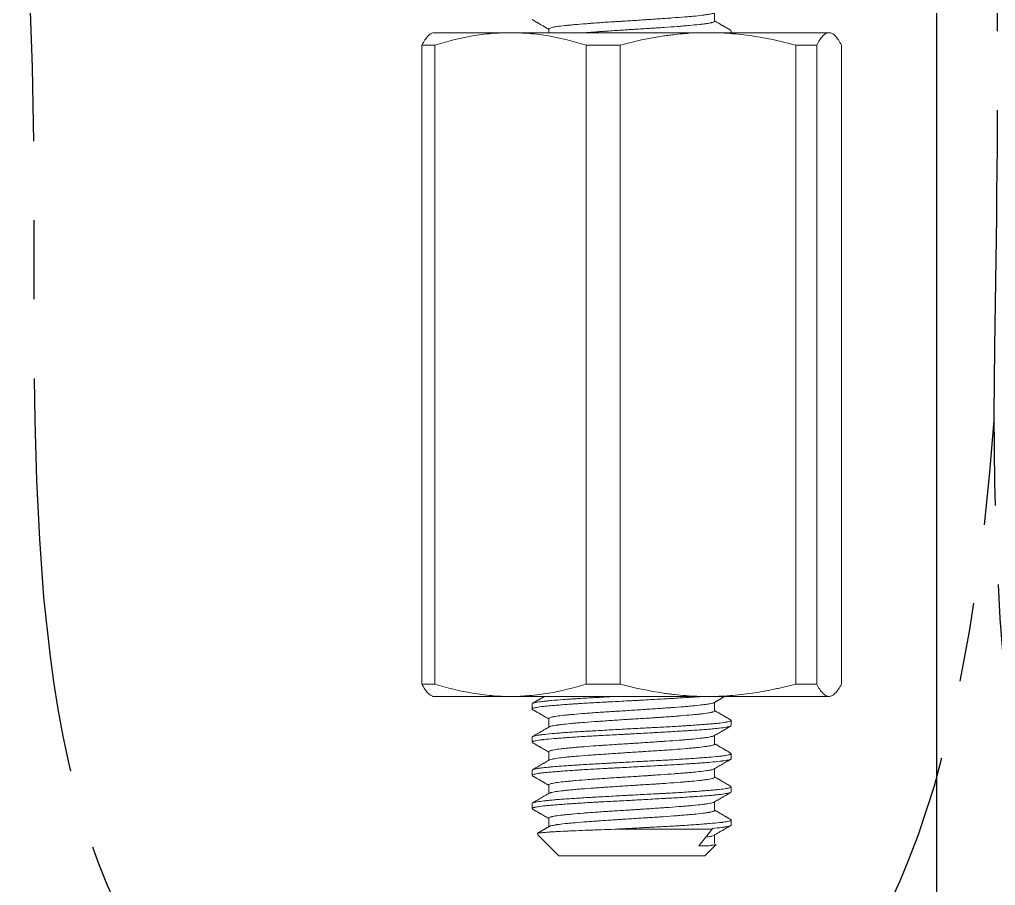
# Model space of a CAD drawing. Header units: millimetres. Extents: x 296 to 1136, y 93 to 687.
# Drawn here: x 402.29 to 431.7, y 269.94 to 296.03 of the extents above; entities that cross this region are included whole.
import ezdxf

# ---------------------------------------------------------------- set-up
doc = ezdxf.new("R2010")
doc.units = ezdxf.units.MM
doc.header["$LTSCALE"] = 0.75
doc.linetypes.add('CENTERX2', pattern=[101.6, 63.5, -12.7, 12.7, -12.7])
doc.layers.add('CENTER', color=1, linetype='CENTERX2')

msp = doc.modelspace()

# ---------------------------------------------------------------- linework, layer by layer
for p, q in [((429.935, 257.657), (429.935, 322.631)), ((429.935, 233.631), (429.935, 273.207))]:
    msp.add_line(p, q)
at = {"color": 7, "linetype": 'Continuous', "lineweight": 18}
for p, q in [((423.235, 295.977), (423.235, 296.235)), ((414.786, 295.631), (426.684, 295.631)), ((418.235, 295.743), (418.235, 295.631)), ((423.735, 295.631), (423.735, 295.687)), ((414.412, 276.006), (414.412, 295.256)), ((414.808, 295.256), (414.412, 295.256)), ((414.808, 276.006), (414.808, 295.256)), ((420.384, 295.256), (419.359, 295.256)), ((419.359, 276.006), (419.359, 295.256)), ((420.384, 276.006), (420.384, 295.256)), ((426.31, 295.256), (425.682, 295.256)), ((425.682, 276.006), (425.682, 295.256)), ((426.31, 276.006), (426.31, 295.256)), ((427.057, 276.006), (427.057, 295.256)), ((414.808, 276.006), (414.412, 276.006)), ((420.384, 276.006), (419.359, 276.006)), ((426.31, 276.006), (425.682, 276.006)), ((414.735, 275.631), (417.084, 275.631)), ((417.084, 275.631), (423.033, 275.631)), ((423.033, 275.631), (426.684, 275.631)), ((417.735, 275.409), (417.735, 275.253)), ((423.235, 275.198), (423.235, 275.456)), ((418.235, 274.964), (418.235, 274.706)), ((423.735, 274.753), (423.735, 274.909)), ((417.735, 274.409), (417.735, 274.254)), ((423.235, 274.197), (423.235, 274.456)), ((418.235, 273.965), (418.235, 273.706)), ((423.735, 273.753), (423.735, 273.908)), ((417.735, 273.409), (417.735, 273.253)), ((423.235, 273.197), (423.235, 273.456)), ((418.235, 272.965), (418.235, 272.706)), ((423.735, 272.754), (423.735, 272.909)), ((417.735, 272.408), (417.735, 272.254)), ((423.235, 272.198), (423.235, 272.456)), ((418.235, 271.964), (418.235, 271.706)), ((423.735, 271.753), (423.735, 271.909)), ((417.893, 271.473), (418.535, 270.831)), ((420.224, 271.631), (423.162, 271.631)), ((423.162, 271.631), (422.758, 271.131)), ((423.162, 271.654), (423.162, 271.631)), ((423.235, 271.197), (423.235, 271.46)), ((423.029, 271.131), (422.758, 271.131)), ((422.935, 270.831), (423.268, 271.165)), ((418.535, 270.831), (422.935, 270.831))]:
    msp.add_line(p, q, dxfattribs=at)
for points, knots in [([(423.217, 296.225), (423.214, 296.223), (423.21, 296.221), (423.183, 296.21), (423.147, 296.201), (423.086, 296.19), (423.073, 296.187), (423.044, 296.182), (423.03, 296.18), (422.983, 296.173), (422.949, 296.168), (422.837, 296.153), (422.752, 296.143), (422.63, 296.131), (422.605, 296.128), (422.554, 296.123), (422.527, 296.121), (422.447, 296.113), (422.391, 296.109), (422.217, 296.095), (422.093, 296.086), (421.927, 296.074), (421.894, 296.072), (421.826, 296.067), (421.792, 296.064), (421.688, 296.057), (421.548, 296.048), (421.403, 296.038), (421.293, 296.03), (421.256, 296.028), (421.182, 296.023), (421.144, 296.02), (420.956, 296.007), (420.805, 295.997), (420.579, 295.983), (420.504, 295.979), (420.391, 295.972), (420.354, 295.969), (420.297, 295.966), (420.279, 295.965), (420.241, 295.962), (420.223, 295.961), (420.055, 295.951), (419.912, 295.942), (419.703, 295.927), (419.618, 295.921), (419.534, 295.915), (419.501, 295.913), (419.484, 295.911), (419.435, 295.908), (419.403, 295.905), (419.244, 295.893), (419.126, 295.883), (418.961, 295.868), (418.909, 295.863), (418.846, 295.857), (418.833, 295.856), (418.809, 295.854), (418.772, 295.85), (418.738, 295.847), (418.627, 295.835), (418.549, 295.826), (418.467, 295.814), (418.451, 295.812), (418.421, 295.807), (418.407, 295.804), (418.367, 295.797), (418.344, 295.792), (418.284, 295.777), (418.257, 295.767), (418.241, 295.755), (418.238, 295.752), (418.235, 295.747), (418.234, 295.745), (418.235, 295.742)], [0, 0, 0, 0, 0.010555, 0.010555, 0.070536, 0.070536, 0.085531, 0.085531, 0.100526, 0.100526, 0.130517, 0.130517, 0.190498, 0.190498, 0.205493, 0.205493, 0.220488, 0.220488, 0.250478, 0.250478, 0.310459, 0.310459, 0.325454, 0.325454, 0.340449, 0.340449, 0.37044, 0.40043, 0.40043, 0.415425, 0.415425, 0.43042, 0.43042, 0.490401, 0.490401, 0.520391, 0.520391, 0.535387, 0.535387, 0.542884, 0.542884, 0.550382, 0.550382, 0.610362, 0.610362, 0.640353, 0.64785, 0.64785, 0.655348, 0.655348, 0.670343, 0.670343, 0.730324, 0.730324, 0.760314, 0.760314, 0.767812, 0.767812, 0.775309, 0.790305, 0.790305, 0.850285, 0.850285, 0.86528, 0.86528, 0.880276, 0.880276, 0.910266, 0.910266, 0.970247, 0.970247, 0.985242, 0.985242, 1, 1, 1, 1]), ([(419.334, 295.631), (419.392, 295.635), (419.452, 295.64), (419.579, 295.649), (419.664, 295.655), (419.752, 295.661), (419.787, 295.663), (419.805, 295.664), (419.858, 295.668), (419.894, 295.671), (420.074, 295.683), (420.221, 295.693), (420.446, 295.708), (420.521, 295.713), (420.617, 295.719), (420.636, 295.721), (420.674, 295.723), (420.693, 295.724), (420.751, 295.728), (420.789, 295.73), (420.978, 295.742), (421.128, 295.751), (421.313, 295.763), (421.35, 295.765), (421.424, 295.77), (421.461, 295.772), (421.57, 295.779), (421.641, 295.784), (421.85, 295.799), (421.984, 295.808), (422.143, 295.821), (422.174, 295.823), (422.236, 295.828), (422.266, 295.831), (422.355, 295.839), (422.412, 295.844), (422.576, 295.858), (422.675, 295.867), (422.787, 295.879), (422.808, 295.881), (422.85, 295.886), (422.87, 295.888), (422.928, 295.895), (422.999, 295.905), (423.057, 295.914), (423.096, 295.922), (423.108, 295.924), (423.131, 295.929), (423.142, 295.932), (423.191, 295.944), (423.216, 295.955), (423.232, 295.969), (423.234, 295.973), (423.235, 295.977)], [0.284642, 0.284642, 0.284642, 0.284642, 0.312621, 0.312621, 0.342727, 0.3502535, 0.3502535, 0.35778, 0.35778, 0.372833, 0.372833, 0.433045, 0.433045, 0.463151, 0.463151, 0.4706775, 0.4706775, 0.478204, 0.478204, 0.493257, 0.493257, 0.5534689, 0.5534689, 0.5685219, 0.5685219, 0.5835749, 0.5835749, 0.6136809, 0.6136809, 0.6738929, 0.6738929, 0.6889459, 0.6889459, 0.7039989, 0.7039989, 0.7341049, 0.7341049, 0.7943169, 0.7943169, 0.8093699, 0.8093699, 0.8244229, 0.8244229, 0.8545288, 0.8846348, 0.8846348, 0.8996878, 0.8996878, 0.9147408, 0.9147408, 0.9749528, 0.9749528, 1, 1, 1, 1]), ([(414.412, 295.256), (414.474, 295.373), (414.536, 295.468), (414.629, 295.565), (414.66, 295.589), (414.723, 295.623), (414.754, 295.631), (414.786, 295.631)], [0, 0, 0, 0, 0.5, 0.5, 0.75, 0.75, 1, 1, 1, 1]), ([(417.084, 295.631), (416.893, 295.631), (416.702, 295.623), (416.318, 295.589), (416.127, 295.564), (415.557, 295.467), (415.181, 295.373), (414.808, 295.256)], [0, 0, 0, 0, 0.25, 0.25, 0.5, 0.5, 1, 1, 1, 1]), ([(419.359, 295.256), (418.984, 295.373), (418.608, 295.468), (418.039, 295.565), (417.849, 295.589), (417.467, 295.623), (417.276, 295.631), (417.084, 295.631)], [0, 0, 0, 0, 0.5, 0.5, 0.75, 0.75, 1, 1, 1, 1]), ([(422.46, 295.613), (422.428, 295.611), (422.397, 295.608), (422.253, 295.598), (422.142, 295.587), (421.974, 295.569), (421.918, 295.562), (421.807, 295.548), (421.306, 295.478), (420.815, 295.372), (420.384, 295.256)], [0, 0, 0, 0, 0.045251, 0.045251, 0.204376, 0.204376, 0.283938, 0.283938, 0.363501, 1, 1, 1, 1]), ([(425.682, 295.256), (425.573, 295.285), (425.41, 295.327), (425.245, 295.365), (425.136, 295.39), (425.08, 295.402), (424.805, 295.461), (424.584, 295.5), (424.142, 295.565), (423.921, 295.59), (423.477, 295.623), (423.255, 295.631), (423.033, 295.631)], [0, 0, 0, 0, 0.125, 0.1875, 0.1875, 0.25, 0.25, 0.5, 0.5, 0.75, 0.75, 1, 1, 1, 1]), ([(426.684, 295.631), (426.652, 295.631), (426.621, 295.623), (426.558, 295.589), (426.527, 295.564), (426.433, 295.467), (426.372, 295.373), (426.31, 295.256)], [0, 0, 0, 0, 0.25, 0.25, 0.5, 0.5, 1, 1, 1, 1]), ([(427.057, 295.256), (426.995, 295.373), (426.933, 295.468), (426.84, 295.565), (426.809, 295.589), (426.746, 295.623), (426.715, 295.631), (426.684, 295.631)], [0, 0, 0, 0, 0.5, 0.5, 0.75, 0.75, 1, 1, 1, 1]), ([(414.412, 276.006), (414.474, 275.889), (414.536, 275.794), (414.629, 275.698), (414.66, 275.673), (414.723, 275.64), (414.754, 275.631), (414.786, 275.631)], [0, 0, 0, 0, 0.5, 0.5, 0.75, 0.75, 1, 1, 1, 1]), ([(417.084, 275.631), (416.893, 275.631), (416.702, 275.639), (416.318, 275.673), (416.127, 275.698), (415.557, 275.795), (415.181, 275.889), (414.808, 276.006)], [0, 0, 0, 0, 0.25, 0.25, 0.5, 0.5, 1, 1, 1, 1]), ([(419.359, 276.006), (418.984, 275.889), (418.608, 275.794), (418.039, 275.698), (417.849, 275.673), (417.467, 275.64), (417.276, 275.631), (417.084, 275.631)], [0, 0, 0, 0, 0.5, 0.5, 0.75, 0.75, 1, 1, 1, 1]), ([(423.033, 275.631), (422.811, 275.631), (422.588, 275.639), (422.253, 275.665), (422.142, 275.675), (421.974, 275.694), (421.918, 275.7), (421.807, 275.715), (421.306, 275.784), (420.815, 275.89), (420.384, 276.006)], [0, 0, 0, 0, 0.25, 0.25, 0.375, 0.375, 0.4375, 0.4375, 0.5, 1, 1, 1, 1]), ([(425.682, 276.006), (425.573, 275.977), (425.41, 275.935), (425.245, 275.897), (425.135, 275.872), (425.08, 275.86), (424.805, 275.802), (424.584, 275.762), (424.142, 275.697), (423.921, 275.673), (423.477, 275.639), (423.255, 275.631), (423.033, 275.631)], [0, 0, 0, 0, 0.125, 0.1875, 0.1875, 0.25, 0.25, 0.5, 0.5, 0.75, 0.75, 1, 1, 1, 1]), ([(426.684, 275.631), (426.652, 275.631), (426.621, 275.639), (426.558, 275.673), (426.527, 275.698), (426.433, 275.795), (426.372, 275.889), (426.31, 276.006)], [0, 0, 0, 0, 0.25, 0.25, 0.5, 0.5, 1, 1, 1, 1]), ([(427.057, 276.006), (426.995, 275.889), (426.933, 275.794), (426.84, 275.698), (426.809, 275.673), (426.746, 275.64), (426.715, 275.631), (426.684, 275.631)], [0, 0, 0, 0, 0.5, 0.5, 0.75, 0.75, 1, 1, 1, 1]), ([(422.897, 275.631), (422.891, 275.631), (422.884, 275.63), (422.846, 275.628), (422.814, 275.625), (422.764, 275.622), (422.748, 275.62), (422.714, 275.618), (422.697, 275.617), (422.543, 275.607), (422.397, 275.598), (422.166, 275.584), (422.087, 275.579), (421.985, 275.573), (421.964, 275.572), (421.923, 275.57), (421.902, 275.569), (421.84, 275.565), (421.798, 275.563), (421.587, 275.551), (421.415, 275.541), (421.15, 275.526), (421.061, 275.521), (420.949, 275.515), (420.926, 275.513), (420.881, 275.511), (420.814, 275.507), (420.747, 275.504), (420.523, 275.492), (420.346, 275.483), (420.126, 275.472), (420.06, 275.468), (419.995, 275.465), (419.951, 275.462), (419.929, 275.461), (419.821, 275.456), (419.736, 275.451), (419.486, 275.437), (419.326, 275.427), (419.134, 275.415), (419.097, 275.413), (419.04, 275.409), (419.022, 275.408), (418.985, 275.405), (418.894, 275.399), (418.807, 275.393), (418.674, 275.383), (418.61, 275.378), (418.488, 275.369), (418.429, 275.364), (418.346, 275.357), (418.319, 275.355), (418.266, 275.35), (418.241, 275.348), (418.168, 275.341), (418.123, 275.337), (417.998, 275.323), (417.929, 275.314), (417.861, 275.301), (417.848, 275.299), (417.825, 275.294), (417.814, 275.291), (417.785, 275.284), (417.755, 275.274), (417.74, 275.264), (417.733, 275.254), (417.734, 275.249), (417.741, 275.242), (417.745, 275.24), (417.75, 275.237)], [0, 0, 0, 0, 0.003762, 0.003762, 0.021846, 0.021846, 0.030888, 0.030888, 0.039931, 0.039931, 0.112269, 0.112269, 0.148438, 0.148438, 0.15748, 0.15748, 0.166522, 0.166522, 0.184607, 0.184607, 0.256945, 0.256945, 0.293114, 0.293114, 0.302156, 0.302156, 0.311198, 0.329283, 0.329283, 0.401621, 0.401621, 0.419705, 0.428747, 0.428747, 0.43779, 0.43779, 0.473959, 0.473959, 0.546297, 0.546297, 0.564381, 0.564381, 0.573423, 0.573423, 0.582466, 0.618635, 0.618635, 0.654804, 0.654804, 0.690973, 0.690973, 0.709057, 0.709057, 0.727142, 0.727142, 0.763311, 0.763311, 0.835649, 0.835649, 0.853733, 0.853733, 0.871818, 0.871818, 0.907987, 0.944156, 0.944156, 0.980325, 0.980325, 1, 1, 1, 1]), ([(417.748, 275.424), (417.748, 275.424), (417.757, 275.429), (417.77, 275.433), (417.794, 275.44), (417.804, 275.442), (417.819, 275.446), (417.825, 275.447), (417.836, 275.449), (417.842, 275.45), (417.897, 275.461), (417.961, 275.47), (418.079, 275.484), (418.121, 275.489), (418.18, 275.495), (418.191, 275.497), (418.216, 275.499), (418.228, 275.5), (418.266, 275.504), (418.292, 275.507), (418.424, 275.519), (418.543, 275.529), (418.737, 275.543), (418.805, 275.548), (418.894, 275.553), (418.912, 275.554), (418.948, 275.557), (419.002, 275.56), (419.058, 275.564), (419.245, 275.575), (419.403, 275.584), (419.609, 275.596), (419.671, 275.599), (419.735, 275.603), (419.778, 275.606), (419.799, 275.607), (419.907, 275.613), (419.993, 275.618), (420.131, 275.626), (420.181, 275.629), (420.232, 275.632)], [0, 0, 0, 0, 0.001094, 0.069625, 0.069625, 0.103891, 0.103891, 0.121023, 0.121023, 0.138156, 0.138156, 0.275218, 0.275218, 0.343748, 0.343748, 0.360881, 0.360881, 0.378014, 0.378014, 0.412279, 0.412279, 0.549341, 0.549341, 0.617872, 0.617872, 0.635004, 0.635004, 0.652137, 0.686403, 0.686403, 0.823464, 0.823464, 0.85773, 0.874862, 0.874862, 0.891995, 0.891995, 0.960526, 0.960526, 1, 1, 1, 1]), ([(423.224, 275.45), (423.218, 275.446), (423.21, 275.442), (423.175, 275.429), (423.136, 275.42), (423.072, 275.408), (423.058, 275.406), (423.036, 275.402), (423.029, 275.401), (423.013, 275.399), (423.005, 275.397), (422.965, 275.391), (422.93, 275.386), (422.815, 275.372), (422.728, 275.362), (422.616, 275.35), (422.604, 275.349), (422.578, 275.347), (422.565, 275.345), (422.526, 275.342), (422.499, 275.339), (422.418, 275.332), (422.361, 275.327), (422.185, 275.313), (422.059, 275.304), (421.909, 275.294), (421.892, 275.293), (421.858, 275.29), (421.807, 275.287), (421.755, 275.283), (421.651, 275.276), (421.51, 275.266), (421.365, 275.256), (421.254, 275.249), (421.217, 275.246), (421.142, 275.241), (421.104, 275.239), (420.991, 275.231), (420.916, 275.226), (420.765, 275.216), (420.69, 275.211), (420.539, 275.202), (420.464, 275.197), (420.352, 275.19), (420.314, 275.188), (420.239, 275.183), (420.202, 275.181), (420.017, 275.169), (419.874, 275.16), (419.667, 275.146), (419.599, 275.141), (419.499, 275.134), (419.466, 275.131), (419.401, 275.126), (419.369, 275.124), (419.212, 275.111), (419.095, 275.101), (418.933, 275.087), (418.881, 275.082), (418.782, 275.072), (418.736, 275.068), (418.605, 275.054), (418.53, 275.045), (418.45, 275.033), (418.435, 275.03), (418.406, 275.025), (418.393, 275.023), (418.354, 275.016), (418.332, 275.011), (418.276, 274.996), (418.252, 274.986), (418.238, 274.973), (418.236, 274.971), (418.235, 274.967), (418.235, 274.966), (418.235, 274.965)], [0, 0, 0, 0, 0.02433, 0.02433, 0.083967, 0.083967, 0.098877, 0.098877, 0.106331, 0.106331, 0.113786, 0.113786, 0.143605, 0.143605, 0.203242, 0.203242, 0.210696, 0.210696, 0.218151, 0.218151, 0.23306, 0.23306, 0.262879, 0.262879, 0.322516, 0.322516, 0.329971, 0.329971, 0.337426, 0.352335, 0.352335, 0.382154, 0.411972, 0.411972, 0.426882, 0.426882, 0.441791, 0.441791, 0.47161, 0.47161, 0.501428, 0.501428, 0.531247, 0.531247, 0.546156, 0.546156, 0.561065, 0.561065, 0.620703, 0.620703, 0.650521, 0.650521, 0.665431, 0.665431, 0.68034, 0.68034, 0.739977, 0.739977, 0.769796, 0.769796, 0.799614, 0.799614, 0.859252, 0.859252, 0.874161, 0.874161, 0.88907, 0.88907, 0.918889, 0.918889, 0.978526, 0.978526, 0.993436, 0.993436, 1, 1, 1, 1]), ([(418.249, 274.715), (418.253, 274.717), (418.258, 274.719), (418.266, 274.723), (418.269, 274.724), (418.276, 274.726), (418.279, 274.727), (418.313, 274.738), (418.356, 274.747), (418.44, 274.761), (418.479, 274.767), (418.523, 274.774), (418.541, 274.776), (418.551, 274.777), (418.579, 274.781), (418.599, 274.784), (418.7, 274.796), (418.792, 274.806), (418.946, 274.821), (419, 274.826), (419.07, 274.832), (419.085, 274.833), (419.114, 274.835), (419.157, 274.839), (419.202, 274.842), (419.354, 274.854), (419.482, 274.863), (419.652, 274.875), (419.687, 274.877), (419.757, 274.882), (419.792, 274.885), (419.899, 274.892), (419.971, 274.897), (420.189, 274.912), (420.338, 274.922), (420.527, 274.935), (420.565, 274.937), (420.642, 274.942), (420.68, 274.944), (420.794, 274.952), (420.87, 274.957), (421.096, 274.971), (421.245, 274.98), (421.429, 274.991), (421.466, 274.994), (421.539, 274.998), (421.575, 275.001), (421.681, 275.008), (421.821, 275.018), (421.954, 275.027), (422.051, 275.035), (422.1, 275.039), (422.147, 275.042), (422.178, 275.045), (422.194, 275.046), (422.333, 275.058), (422.447, 275.068), (422.602, 275.082), (422.652, 275.086), (422.722, 275.093), (422.745, 275.096), (422.779, 275.099), (422.79, 275.1), (422.811, 275.103), (422.822, 275.104), (422.915, 275.115), (422.986, 275.124), (423.073, 275.138), (423.105, 275.144), (423.132, 275.151), (423.143, 275.153), (423.148, 275.155), (423.163, 275.158), (423.171, 275.161), (423.211, 275.173), (423.229, 275.184), (423.234, 275.195), (423.235, 275.197), (423.234, 275.199)], [0, 0, 0, 0, 0.013796, 0.013796, 0.021293, 0.021293, 0.028791, 0.028791, 0.088772, 0.088772, 0.118762, 0.12626, 0.12626, 0.133758, 0.133758, 0.148753, 0.148753, 0.208734, 0.208734, 0.238724, 0.238724, 0.246222, 0.246222, 0.253719, 0.268714, 0.268714, 0.328695, 0.328695, 0.343691, 0.343691, 0.358686, 0.358686, 0.388676, 0.388676, 0.448657, 0.448657, 0.463652, 0.463652, 0.478648, 0.478648, 0.508638, 0.508638, 0.568619, 0.568619, 0.583614, 0.583614, 0.598609, 0.598609, 0.6286, 0.65859, 0.65859, 0.673585, 0.681083, 0.681083, 0.688581, 0.688581, 0.748561, 0.748561, 0.778552, 0.778552, 0.793547, 0.793547, 0.801045, 0.801045, 0.808542, 0.808542, 0.868523, 0.868523, 0.898514, 0.906011, 0.906011, 0.913509, 0.913509, 0.928504, 0.928504, 0.988485, 0.988485, 1, 1, 1, 1]), ([(417.735, 274.41), (417.735, 274.411), (417.735, 274.411), (417.736, 274.415), (417.739, 274.418), (417.744, 274.422), (417.748, 274.424), (417.75, 274.425), (417.772, 274.435), (417.807, 274.444), (417.883, 274.458), (417.913, 274.463), (417.962, 274.47), (417.98, 274.472), (418.017, 274.477), (418.036, 274.479), (418.137, 274.491), (418.232, 274.501), (418.393, 274.516), (418.45, 274.521), (418.541, 274.528), (418.572, 274.531), (418.635, 274.536), (418.668, 274.538), (418.833, 274.55), (418.974, 274.559), (419.2, 274.572), (419.278, 274.577), (419.398, 274.584), (419.439, 274.586), (419.521, 274.591), (419.562, 274.593), (419.769, 274.605), (419.94, 274.615), (420.202, 274.63), (420.291, 274.635), (420.471, 274.645), (420.56, 274.65), (420.828, 274.664), (421.006, 274.673), (421.228, 274.685), (421.272, 274.687), (421.361, 274.692), (421.405, 274.694), (421.536, 274.701), (421.622, 274.705), (421.876, 274.719), (422.039, 274.728), (422.235, 274.741), (422.274, 274.743), (422.331, 274.747), (422.35, 274.748), (422.388, 274.751), (422.482, 274.757), (422.643, 274.768), (422.775, 274.778), (422.903, 274.787), (422.963, 274.792), (423.036, 274.798), (423.051, 274.799), (423.079, 274.801), (423.093, 274.802), (423.135, 274.806), (423.161, 274.808), (423.239, 274.815), (423.287, 274.819), (423.421, 274.833), (423.496, 274.842), (423.565, 274.853), (423.573, 274.855), (423.587, 274.857), (423.608, 274.861), (423.626, 274.865), (423.66, 274.872), (423.697, 274.882), (423.719, 274.892), (423.729, 274.899), (423.733, 274.903), (423.734, 274.907), (423.735, 274.909), (423.735, 274.91), (423.733, 274.916), (423.727, 274.921), (423.718, 274.926)], [0, 0, 0, 0, 0.005079, 0.005079, 0.018882, 0.025783, 0.025783, 0.032685, 0.032685, 0.087897, 0.087897, 0.115503, 0.115503, 0.129306, 0.129306, 0.143109, 0.143109, 0.198321, 0.198321, 0.225927, 0.225927, 0.23973, 0.23973, 0.253533, 0.253533, 0.308745, 0.308745, 0.336351, 0.336351, 0.350154, 0.350154, 0.363957, 0.363957, 0.419169, 0.419169, 0.446775, 0.446775, 0.474381, 0.474381, 0.529593, 0.529593, 0.543396, 0.543396, 0.557199, 0.557199, 0.584805, 0.584805, 0.640018, 0.640018, 0.653821, 0.653821, 0.660722, 0.660722, 0.667624, 0.69523, 0.722836, 0.722836, 0.750442, 0.750442, 0.757343, 0.757343, 0.764245, 0.764245, 0.778048, 0.778048, 0.805654, 0.805654, 0.860866, 0.860866, 0.867767, 0.867767, 0.874669, 0.888472, 0.888472, 0.916078, 0.943684, 0.943684, 0.957487, 0.964388, 0.964388, 0.97129, 0.97129, 1, 1, 1, 1]), ([(423.721, 274.738), (423.718, 274.736), (423.703, 274.73), (423.68, 274.723), (423.65, 274.716), (423.639, 274.714), (423.615, 274.71), (423.603, 274.707), (423.533, 274.696), (423.463, 274.686), (423.337, 274.672), (423.291, 274.667), (423.217, 274.659), (423.191, 274.657), (423.139, 274.652), (423.111, 274.649), (423.028, 274.642), (422.969, 274.637), (422.846, 274.627), (422.782, 274.623), (422.647, 274.614), (422.578, 274.609), (422.468, 274.602), (422.431, 274.6), (422.356, 274.595), (422.318, 274.593), (422.126, 274.582), (421.966, 274.572), (421.715, 274.558), (421.63, 274.553), (421.499, 274.546), (421.456, 274.543), (421.368, 274.538), (421.324, 274.536), (421.105, 274.523), (420.927, 274.513), (420.703, 274.501), (420.658, 274.499), (420.568, 274.494), (420.523, 274.492), (420.388, 274.485), (420.3, 274.48), (420.036, 274.467), (419.864, 274.458), (419.653, 274.446), (419.611, 274.444), (419.549, 274.44), (419.528, 274.439), (419.487, 274.437), (419.385, 274.431), (419.286, 274.425), (419.056, 274.41), (418.911, 274.4), (418.757, 274.389), (418.741, 274.388), (418.707, 274.385), (418.69, 274.384), (418.641, 274.38), (418.609, 274.378), (418.516, 274.371), (418.457, 274.366), (418.289, 274.353), (418.189, 274.344), (418.092, 274.333), (418.081, 274.332), (418.06, 274.33), (418.03, 274.326), (418.002, 274.323), (417.948, 274.316), (417.884, 274.306), (417.835, 274.296), (417.805, 274.289), (417.791, 274.285), (417.779, 274.281), (417.771, 274.279), (417.768, 274.278), (417.752, 274.271), (417.743, 274.266), (417.736, 274.259), (417.735, 274.256), (417.735, 274.254)], [0, 0, 0, 0, 0.013183, 0.042608, 0.042608, 0.057321, 0.057321, 0.072034, 0.072034, 0.130885, 0.130885, 0.160311, 0.160311, 0.175023, 0.175023, 0.189736, 0.189736, 0.219162, 0.219162, 0.248587, 0.248587, 0.278013, 0.278013, 0.292726, 0.292726, 0.307438, 0.307438, 0.36629, 0.36629, 0.395715, 0.395715, 0.410428, 0.410428, 0.425141, 0.425141, 0.483992, 0.483992, 0.498705, 0.498705, 0.513418, 0.513418, 0.542843, 0.542843, 0.601694, 0.601694, 0.616407, 0.616407, 0.623763, 0.623763, 0.63112, 0.660545, 0.660545, 0.719397, 0.719397, 0.726753, 0.726753, 0.734109, 0.734109, 0.748822, 0.748822, 0.778248, 0.778248, 0.837099, 0.837099, 0.844455, 0.844455, 0.851812, 0.866524, 0.866524, 0.89595, 0.925376, 0.925376, 0.940088, 0.947445, 0.947445, 0.954801, 0.954801, 0.984227, 0.984227, 1, 1, 1, 1]), ([(423.219, 274.447), (423.216, 274.445), (423.212, 274.443), (423.203, 274.439), (423.196, 274.437), (423.182, 274.432), (423.174, 274.43), (423.129, 274.418), (423.08, 274.409), (422.989, 274.395), (422.955, 274.39), (422.899, 274.382), (422.88, 274.38), (422.84, 274.375), (422.819, 274.372), (422.712, 274.36), (422.616, 274.35), (422.457, 274.335), (422.401, 274.331), (422.328, 274.325), (422.314, 274.324), (422.284, 274.321), (422.239, 274.318), (422.193, 274.314), (422.038, 274.303), (421.907, 274.294), (421.735, 274.282), (421.683, 274.278), (421.63, 274.274), (421.594, 274.272), (421.576, 274.271), (421.486, 274.264), (421.413, 274.259), (421.194, 274.245), (421.045, 274.234), (420.856, 274.222), (420.818, 274.22), (420.761, 274.216), (420.742, 274.215), (420.704, 274.212), (420.685, 274.211), (420.59, 274.205), (420.515, 274.2), (420.29, 274.187), (420.143, 274.177), (419.961, 274.166), (419.925, 274.163), (419.853, 274.159), (419.818, 274.156), (419.713, 274.149), (419.644, 274.144), (419.444, 274.13), (419.317, 274.12), (419.167, 274.107), (419.137, 274.105), (419.08, 274.1), (419.051, 274.097), (418.969, 274.09), (418.916, 274.085), (418.816, 274.076), (418.769, 274.071), (418.701, 274.064), (418.679, 274.062), (418.637, 274.057), (418.616, 274.055), (418.518, 274.043), (418.452, 274.034), (418.371, 274.019), (418.348, 274.014), (418.317, 274.007), (418.308, 274.004), (418.29, 273.999), (418.283, 273.997), (418.249, 273.984), (418.235, 273.974), (418.235, 273.965)], [0, 0, 0, 0, 0.011275, 0.011275, 0.026271, 0.026271, 0.041266, 0.041266, 0.101247, 0.101247, 0.131237, 0.131237, 0.146232, 0.146232, 0.161227, 0.161227, 0.221208, 0.221208, 0.251199, 0.251199, 0.258696, 0.258696, 0.266194, 0.281189, 0.281189, 0.34117, 0.34117, 0.356165, 0.363663, 0.363663, 0.37116, 0.37116, 0.401151, 0.401151, 0.461131, 0.461131, 0.476127, 0.476127, 0.483624, 0.483624, 0.491122, 0.491122, 0.521112, 0.521112, 0.581093, 0.581093, 0.596088, 0.596088, 0.611083, 0.611083, 0.641074, 0.641074, 0.701055, 0.701055, 0.71605, 0.71605, 0.731045, 0.731045, 0.761035, 0.761035, 0.791026, 0.791026, 0.806021, 0.806021, 0.821016, 0.821016, 0.880997, 0.880997, 0.910987, 0.910987, 0.925983, 0.925983, 0.940978, 0.940978, 1, 1, 1, 1]), ([(418.252, 273.716), (418.268, 273.725), (418.296, 273.733), (418.345, 273.744), (418.362, 273.748), (418.382, 273.751), (418.395, 273.754), (418.402, 273.755), (418.437, 273.761), (418.468, 273.766), (418.57, 273.78), (418.65, 273.79), (418.765, 273.803), (418.789, 273.805), (418.825, 273.809), (418.838, 273.81), (418.863, 273.813), (418.876, 273.814), (418.94, 273.82), (418.994, 273.825), (419.161, 273.839), (419.282, 273.848), (419.444, 273.86), (419.477, 273.863), (419.543, 273.867), (419.577, 273.87), (419.679, 273.877), (419.748, 273.882), (419.959, 273.896), (420.104, 273.906), (420.33, 273.921), (420.405, 273.926), (420.556, 273.936), (420.631, 273.941), (420.783, 273.951), (420.858, 273.956), (420.972, 273.963), (421.01, 273.965), (421.086, 273.97), (421.124, 273.972), (421.312, 273.984), (421.458, 273.993), (421.671, 274.007), (421.741, 274.012), (421.844, 274.019), (421.878, 274.022), (421.946, 274.027), (421.979, 274.029), (422.142, 274.042), (422.265, 274.052), (422.436, 274.067), (422.491, 274.072), (422.557, 274.078), (422.57, 274.079), (422.596, 274.081), (422.634, 274.085), (422.67, 274.088), (422.788, 274.1), (422.871, 274.109), (422.96, 274.121), (422.985, 274.124), (423.009, 274.128), (423.025, 274.131), (423.033, 274.132), (423.07, 274.138), (423.096, 274.143), (423.164, 274.158), (423.196, 274.168), (423.22, 274.18), (423.224, 274.183), (423.23, 274.188), (423.232, 274.19), (423.234, 274.195), (423.235, 274.197), (423.235, 274.199)], [0, 0, 0, 0, 0.054913, 0.054913, 0.069966, 0.077492, 0.077492, 0.085019, 0.085019, 0.115125, 0.115125, 0.175337, 0.175337, 0.190389, 0.190389, 0.197916, 0.197916, 0.205442, 0.205442, 0.235548, 0.235548, 0.29576, 0.29576, 0.310813, 0.310813, 0.325866, 0.325866, 0.355972, 0.355972, 0.416184, 0.416184, 0.44629, 0.44629, 0.476396, 0.476396, 0.506502, 0.506502, 0.521555, 0.521555, 0.536608, 0.536608, 0.59682, 0.59682, 0.626926, 0.626926, 0.641979, 0.641979, 0.657031, 0.657031, 0.717243, 0.717243, 0.747349, 0.747349, 0.754876, 0.754876, 0.762402, 0.777455, 0.777455, 0.837667, 0.837667, 0.85272, 0.860247, 0.860247, 0.867773, 0.867773, 0.897879, 0.897879, 0.958091, 0.958091, 0.973144, 0.973144, 0.988197, 0.988197, 1, 1, 1, 1]), ([(417.751, 273.426), (417.753, 273.427), (417.755, 273.427), (417.778, 273.437), (417.815, 273.446), (417.882, 273.458), (417.897, 273.46), (417.927, 273.465), (417.943, 273.467), (417.994, 273.474), (418.069, 273.483), (418.159, 273.493), (418.231, 273.501), (418.269, 273.504), (418.308, 273.508), (418.335, 273.511), (418.349, 273.512), (418.418, 273.518), (418.476, 273.523), (418.597, 273.533), (418.661, 273.538), (418.793, 273.547), (418.862, 273.551), (418.97, 273.558), (419.007, 273.56), (419.063, 273.564), (419.082, 273.565), (419.119, 273.567), (419.138, 273.568), (419.311, 273.579), (419.47, 273.588), (419.719, 273.602), (419.804, 273.607), (419.912, 273.613), (419.934, 273.615), (419.977, 273.617), (419.999, 273.618), (420.065, 273.622), (420.109, 273.625), (420.329, 273.637), (420.506, 273.647), (420.774, 273.661), (420.864, 273.666), (420.976, 273.672), (420.999, 273.673), (421.044, 273.675), (421.111, 273.679), (421.178, 273.682), (421.399, 273.693), (421.571, 273.702), (421.782, 273.714), (421.845, 273.717), (421.907, 273.721), (421.949, 273.723), (421.969, 273.725), (422.072, 273.731), (422.152, 273.736), (422.384, 273.75), (422.53, 273.76), (422.702, 273.772), (422.735, 273.775), (422.785, 273.779), (422.802, 273.78), (422.834, 273.782), (422.914, 273.788), (422.989, 273.794), (423.16, 273.808), (423.261, 273.817), (423.371, 273.828), (423.393, 273.831), (423.433, 273.835), (423.453, 273.838), (423.508, 273.845), (423.541, 273.849), (423.628, 273.864), (423.671, 273.874), (423.706, 273.886), (423.712, 273.889), (423.722, 273.894), (423.726, 273.897), (423.733, 273.903), (423.735, 273.906), (423.735, 273.91)], [0, 0, 0, 0, 0.005188, 0.005188, 0.06415, 0.06415, 0.078891, 0.078891, 0.093632, 0.093632, 0.123113, 0.152594, 0.152594, 0.167334, 0.174705, 0.174705, 0.182075, 0.182075, 0.211556, 0.211556, 0.241037, 0.241037, 0.270518, 0.270518, 0.285259, 0.285259, 0.292629, 0.292629, 0.299999, 0.299999, 0.358961, 0.358961, 0.388443, 0.388443, 0.395813, 0.395813, 0.403183, 0.403183, 0.417924, 0.417924, 0.476886, 0.476886, 0.506367, 0.506367, 0.513737, 0.513737, 0.521107, 0.535848, 0.535848, 0.59481, 0.59481, 0.609551, 0.616921, 0.616921, 0.624291, 0.624291, 0.653772, 0.653772, 0.712735, 0.712735, 0.727475, 0.727475, 0.734845, 0.734845, 0.742216, 0.771697, 0.771697, 0.830659, 0.830659, 0.8454, 0.8454, 0.86014, 0.86014, 0.889621, 0.889621, 0.948583, 0.948583, 0.963324, 0.963324, 0.978065, 0.978065, 1, 1, 1, 1]), ([(423.735, 273.753), (423.735, 273.751), (423.734, 273.75), (423.732, 273.746), (423.73, 273.744), (423.725, 273.74), (423.723, 273.739), (423.718, 273.737), (423.716, 273.736), (423.692, 273.725), (423.655, 273.716), (423.576, 273.703), (423.546, 273.698), (423.504, 273.692), (423.495, 273.691), (423.477, 273.689), (423.468, 273.687), (423.439, 273.684), (423.419, 273.681), (423.316, 273.669), (423.221, 273.659), (423.057, 273.645), (422.999, 273.64), (422.923, 273.633), (422.907, 273.632), (422.876, 273.63), (422.828, 273.626), (422.78, 273.623), (422.613, 273.611), (422.471, 273.602), (422.281, 273.591), (422.223, 273.587), (422.164, 273.584), (422.124, 273.582), (422.104, 273.58), (422.003, 273.575), (421.921, 273.57), (421.672, 273.555), (421.501, 273.546), (421.282, 273.533), (421.237, 273.531), (421.148, 273.526), (421.103, 273.523), (420.969, 273.516), (420.88, 273.511), (420.612, 273.496), (420.434, 273.487), (420.212, 273.476), (420.168, 273.474), (420.08, 273.469), (420.036, 273.467), (419.905, 273.46), (419.82, 273.456), (419.567, 273.442), (419.405, 273.432), (419.209, 273.42), (419.171, 273.417), (419.094, 273.412), (419.057, 273.41), (418.947, 273.402), (418.805, 273.393), (418.674, 273.383), (418.547, 273.373), (418.487, 273.369), (418.4, 273.362), (418.372, 273.359), (418.318, 273.355), (418.291, 273.353), (418.215, 273.346), (418.12, 273.337), (418.039, 273.328), (417.984, 273.321), (417.966, 273.318), (417.933, 273.313), (417.917, 273.311), (417.843, 273.299), (417.799, 273.289), (417.758, 273.274), (417.747, 273.269), (417.738, 273.261), (417.736, 273.259), (417.735, 273.255), (417.735, 273.254), (417.735, 273.253)], [0, 0, 0, 0, 0.009353, 0.009353, 0.023609, 0.023609, 0.030737, 0.030737, 0.037865, 0.037865, 0.094891, 0.094891, 0.123404, 0.123404, 0.130532, 0.130532, 0.13766, 0.13766, 0.151917, 0.151917, 0.208942, 0.208942, 0.237455, 0.237455, 0.244583, 0.244583, 0.251711, 0.265968, 0.265968, 0.322993, 0.322993, 0.337249, 0.344378, 0.344378, 0.351506, 0.351506, 0.380019, 0.380019, 0.437044, 0.437044, 0.4513, 0.4513, 0.465557, 0.465557, 0.49407, 0.49407, 0.551095, 0.551095, 0.565352, 0.565352, 0.579608, 0.579608, 0.608121, 0.608121, 0.665146, 0.665146, 0.679403, 0.679403, 0.693659, 0.693659, 0.722172, 0.750684, 0.750684, 0.779197, 0.779197, 0.793454, 0.793454, 0.80771, 0.80771, 0.836223, 0.864736, 0.864736, 0.878992, 0.878992, 0.893248, 0.893248, 0.950274, 0.950274, 0.978787, 0.978787, 0.993043, 0.993043, 1, 1, 1, 1]), ([(423.22, 273.447), (423.218, 273.446), (423.217, 273.446), (423.196, 273.435), (423.164, 273.426), (423.107, 273.415), (423.094, 273.412), (423.068, 273.408), (423.054, 273.405), (423.01, 273.398), (422.978, 273.393), (422.872, 273.378), (422.789, 273.368), (422.671, 273.356), (422.647, 273.353), (422.597, 273.348), (422.572, 273.346), (422.493, 273.339), (422.439, 273.334), (422.326, 273.325), (422.267, 273.32), (422.175, 273.313), (422.129, 273.31), (422.081, 273.306), (422.048, 273.304), (422.032, 273.302), (421.885, 273.292), (421.749, 273.282), (421.537, 273.268), (421.465, 273.263), (421.356, 273.256), (421.319, 273.253), (421.263, 273.249), (421.244, 273.248), (421.207, 273.245), (421.188, 273.244), (421.02, 273.233), (420.87, 273.223), (420.644, 273.208), (420.549, 273.203), (420.455, 273.197), (420.417, 273.194), (420.398, 273.193), (420.342, 273.19), (420.304, 273.187), (420.118, 273.176), (419.973, 273.167), (419.762, 273.152), (419.693, 273.148), (419.607, 273.142), (419.59, 273.14), (419.557, 273.138), (419.506, 273.134), (419.457, 273.13), (419.296, 273.118), (419.176, 273.108), (419.035, 273.096), (419.008, 273.093), (418.954, 273.088), (418.927, 273.086), (418.849, 273.079), (418.8, 273.074), (418.662, 273.06), (418.581, 273.051), (418.495, 273.039), (418.478, 273.037), (418.446, 273.032), (418.431, 273.03), (418.388, 273.022), (418.363, 273.017), (418.298, 273.003), (418.267, 272.993), (418.246, 272.98), (418.243, 272.978), (418.238, 272.973), (418.236, 272.97), (418.235, 272.967), (418.235, 272.965), (418.235, 272.964)], [0, 0, 0, 0, 0.005745, 0.005745, 0.065611, 0.065611, 0.080577, 0.080577, 0.095543, 0.095543, 0.125476, 0.125476, 0.185342, 0.185342, 0.200308, 0.200308, 0.215275, 0.215275, 0.245208, 0.245208, 0.275141, 0.275141, 0.290107, 0.29759, 0.29759, 0.305073, 0.305073, 0.364939, 0.364939, 0.394872, 0.394872, 0.409838, 0.409838, 0.417322, 0.417322, 0.424805, 0.424805, 0.484671, 0.484671, 0.514603, 0.522087, 0.522087, 0.52957, 0.52957, 0.544536, 0.544536, 0.604402, 0.604402, 0.634335, 0.634335, 0.641818, 0.641818, 0.649301, 0.664268, 0.664268, 0.724133, 0.724133, 0.7391, 0.7391, 0.754066, 0.754066, 0.783999, 0.783999, 0.843865, 0.843865, 0.858831, 0.858831, 0.873798, 0.873798, 0.903731, 0.903731, 0.963596, 0.963596, 0.978563, 0.978563, 0.993529, 0.993529, 1, 1, 1, 1]), ([(418.246, 272.713), (418.254, 272.718), (418.265, 272.723), (418.283, 272.728), (418.286, 272.73), (418.294, 272.732), (418.299, 272.733), (418.312, 272.737), (418.322, 272.739), (418.353, 272.746), (418.378, 272.751), (418.46, 272.765), (418.527, 272.775), (418.618, 272.786), (418.628, 272.787), (418.649, 272.79), (418.681, 272.793), (418.714, 272.797), (418.782, 272.805), (418.831, 272.81), (418.932, 272.82), (418.985, 272.824), (419.069, 272.832), (419.098, 272.834), (419.156, 272.839), (419.186, 272.841), (419.338, 272.853), (419.466, 272.862), (419.668, 272.876), (419.737, 272.881), (419.844, 272.888), (419.879, 272.891), (419.952, 272.896), (419.988, 272.898), (420.171, 272.911), (420.319, 272.921), (420.545, 272.936), (420.621, 272.941), (420.735, 272.948), (420.773, 272.95), (420.85, 272.955), (420.888, 272.958), (421.077, 272.969), (421.226, 272.978), (421.41, 272.99), (421.446, 272.992), (421.519, 272.997), (421.555, 273), (421.663, 273.007), (421.733, 273.012), (421.939, 273.026), (422.069, 273.036), (422.223, 273.049), (422.254, 273.051), (422.299, 273.055), (422.314, 273.056), (422.343, 273.059), (422.358, 273.06), (422.43, 273.066), (422.485, 273.071), (422.642, 273.085), (422.737, 273.095), (422.831, 273.105), (422.842, 273.106), (422.862, 273.109), (422.872, 273.11), (422.901, 273.113), (422.92, 273.116), (422.974, 273.123), (423.007, 273.128), (423.095, 273.142), (423.142, 273.152), (423.183, 273.165), (423.191, 273.167), (423.204, 273.172), (423.209, 273.175), (423.224, 273.182), (423.23, 273.187), (423.234, 273.194), (423.235, 273.197), (423.234, 273.199)], [0, 0, 0, 0, 0.030115, 0.030115, 0.037584, 0.037584, 0.045053, 0.045053, 0.059991, 0.059991, 0.089867, 0.089867, 0.149618, 0.149618, 0.157087, 0.157087, 0.164556, 0.179494, 0.179494, 0.20937, 0.20937, 0.239245, 0.239245, 0.254183, 0.254183, 0.269121, 0.269121, 0.328872, 0.328872, 0.358748, 0.358748, 0.373686, 0.373686, 0.388624, 0.388624, 0.448375, 0.448375, 0.478251, 0.478251, 0.493189, 0.493189, 0.508127, 0.508127, 0.567878, 0.567878, 0.582816, 0.582816, 0.597754, 0.597754, 0.62763, 0.62763, 0.687381, 0.687381, 0.702319, 0.702319, 0.709788, 0.709788, 0.717257, 0.717257, 0.747132, 0.747132, 0.806884, 0.806884, 0.814353, 0.814353, 0.821822, 0.821822, 0.83676, 0.83676, 0.866635, 0.866635, 0.926387, 0.926387, 0.941325, 0.941325, 0.956262, 0.956262, 0.986138, 0.986138, 1, 1, 1, 1]), ([(423.725, 272.741), (423.723, 272.739), (423.713, 272.733), (423.696, 272.728), (423.67, 272.721), (423.66, 272.719), (423.639, 272.714), (423.627, 272.712), (423.564, 272.7), (423.499, 272.691), (423.38, 272.677), (423.336, 272.672), (423.277, 272.666), (423.265, 272.664), (423.24, 272.662), (423.203, 272.658), (423.164, 272.654), (423.084, 272.647), (423.027, 272.642), (422.908, 272.632), (422.846, 272.627), (422.748, 272.62), (422.697, 272.617), (422.645, 272.613), (422.61, 272.611), (422.593, 272.61), (422.504, 272.604), (422.43, 272.6), (422.205, 272.586), (422.047, 272.577), (421.84, 272.565), (421.798, 272.563), (421.734, 272.559), (421.713, 272.558), (421.67, 272.555), (421.563, 272.549), (421.455, 272.543), (421.193, 272.528), (421.016, 272.518), (420.814, 272.507), (420.791, 272.506), (420.746, 272.503), (420.724, 272.502), (420.656, 272.499), (420.611, 272.496), (420.477, 272.489), (420.388, 272.485), (420.123, 272.471), (419.949, 272.463), (419.757, 272.452), (419.735, 272.451), (419.693, 272.449), (419.63, 272.445), (419.568, 272.441), (419.445, 272.434), (419.285, 272.425), (419.132, 272.415), (419.021, 272.408), (418.966, 272.404), (418.912, 272.4), (418.877, 272.398), (418.859, 272.396), (418.772, 272.39), (418.705, 272.385), (418.577, 272.376), (418.516, 272.371), (418.4, 272.362), (418.344, 272.357), (418.266, 272.35), (418.241, 272.348), (418.192, 272.344), (418.168, 272.341), (418.055, 272.33), (417.979, 272.32), (417.887, 272.306), (417.86, 272.301), (417.825, 272.294), (417.814, 272.291), (417.795, 272.286), (417.786, 272.284), (417.75, 272.272), (417.735, 272.262), (417.735, 272.253)], [0, 0, 0, 0, 0.008427, 0.037687, 0.037687, 0.052317, 0.052317, 0.066947, 0.066947, 0.125468, 0.125468, 0.154728, 0.154728, 0.162043, 0.162043, 0.169358, 0.183988, 0.183988, 0.213249, 0.213249, 0.242509, 0.242509, 0.257139, 0.264454, 0.264454, 0.271769, 0.271769, 0.30103, 0.30103, 0.35955, 0.35955, 0.37418, 0.37418, 0.381495, 0.381495, 0.38881, 0.418071, 0.418071, 0.476591, 0.476591, 0.483906, 0.483906, 0.491221, 0.491221, 0.505852, 0.505852, 0.535112, 0.535112, 0.593632, 0.593632, 0.600947, 0.600947, 0.608263, 0.622893, 0.622893, 0.652153, 0.681413, 0.681413, 0.696043, 0.703359, 0.703359, 0.710674, 0.710674, 0.739934, 0.739934, 0.769194, 0.769194, 0.798454, 0.798454, 0.813085, 0.813085, 0.827715, 0.827715, 0.886235, 0.886235, 0.915496, 0.915496, 0.930126, 0.930126, 0.944756, 0.944756, 1, 1, 1, 1]), ([(417.745, 272.422), (417.749, 272.425), (417.754, 272.427), (417.764, 272.431), (417.767, 272.432), (417.774, 272.434), (417.778, 272.436), (417.79, 272.439), (417.799, 272.441), (417.829, 272.448), (417.853, 272.453), (417.935, 272.466), (418.005, 272.476), (418.101, 272.487), (418.112, 272.488), (418.134, 272.49), (418.168, 272.494), (418.203, 272.498), (418.277, 272.505), (418.382, 272.515), (418.499, 272.525), (418.592, 272.532), (418.623, 272.535), (418.688, 272.539), (418.721, 272.542), (418.891, 272.553), (419.035, 272.562), (419.265, 272.576), (419.343, 272.581), (419.464, 272.588), (419.505, 272.59), (419.588, 272.595), (419.63, 272.597), (419.84, 272.609), (420.012, 272.619), (420.276, 272.634), (420.364, 272.639), (420.498, 272.646), (420.543, 272.649), (420.634, 272.654), (420.679, 272.656), (420.903, 272.668), (421.081, 272.677), (421.345, 272.691), (421.432, 272.695), (421.563, 272.702), (421.606, 272.704), (421.692, 272.709), (421.735, 272.711), (421.945, 272.723), (422.106, 272.733), (422.337, 272.747), (422.412, 272.752), (422.522, 272.76), (422.558, 272.762), (422.629, 272.767), (422.663, 272.77), (422.765, 272.777), (422.829, 272.782), (422.953, 272.791), (423.013, 272.796), (423.097, 272.803), (423.124, 272.805), (423.178, 272.81), (423.204, 272.812), (423.279, 272.819), (423.325, 272.823), (423.454, 272.837), (423.525, 272.846), (423.596, 272.859), (423.609, 272.861), (423.627, 272.865), (423.633, 272.866), (423.645, 272.869), (423.671, 272.875), (423.709, 272.886), (423.726, 272.896), (423.733, 272.904), (423.735, 272.907), (423.735, 272.91)], [0, 0, 0, 0, 0.016853, 0.016853, 0.024168, 0.024168, 0.031483, 0.031483, 0.046114, 0.046114, 0.075374, 0.075374, 0.133894, 0.133894, 0.14121, 0.14121, 0.148525, 0.163155, 0.163155, 0.192415, 0.221675, 0.221675, 0.236305, 0.236305, 0.250936, 0.250936, 0.309456, 0.309456, 0.338716, 0.338716, 0.353347, 0.353347, 0.367977, 0.367977, 0.426497, 0.426497, 0.455758, 0.455758, 0.470388, 0.470388, 0.485018, 0.485018, 0.543538, 0.543538, 0.572799, 0.572799, 0.587429, 0.587429, 0.602059, 0.602059, 0.660579, 0.660579, 0.68984, 0.68984, 0.70447, 0.70447, 0.7191, 0.7191, 0.74836, 0.74836, 0.777621, 0.777621, 0.792251, 0.792251, 0.806881, 0.806881, 0.836141, 0.836141, 0.894662, 0.894662, 0.909292, 0.909292, 0.916607, 0.916607, 0.923922, 0.953182, 0.982443, 0.982443, 1, 1, 1, 1]), ([(423.223, 272.449), (423.222, 272.449), (423.222, 272.448), (423.217, 272.446), (423.212, 272.443), (423.201, 272.439), (423.194, 272.436), (423.158, 272.425), (423.115, 272.416), (423.032, 272.401), (423.001, 272.397), (422.95, 272.389), (422.932, 272.387), (422.894, 272.382), (422.875, 272.379), (422.775, 272.367), (422.684, 272.357), (422.557, 272.345), (422.531, 272.342), (422.477, 272.337), (422.449, 272.335), (422.365, 272.328), (422.307, 272.323), (422.126, 272.309), (421.999, 272.3), (421.83, 272.288), (421.796, 272.286), (421.726, 272.281), (421.691, 272.279), (421.585, 272.271), (421.513, 272.266), (421.297, 272.251), (421.149, 272.241), (420.979, 272.23), (420.96, 272.229), (420.922, 272.226), (420.903, 272.225), (420.846, 272.221), (420.808, 272.219), (420.694, 272.212), (420.619, 272.207), (420.394, 272.193), (420.245, 272.184), (420.079, 272.173), (420.061, 272.172), (420.024, 272.17), (419.969, 272.166), (419.916, 272.163), (419.809, 272.156), (419.67, 272.146), (419.536, 272.136), (419.439, 272.129), (419.39, 272.125), (419.343, 272.121), (419.311, 272.119), (419.296, 272.118), (419.156, 272.106), (419.042, 272.096), (418.885, 272.082), (418.835, 272.077), (418.764, 272.07), (418.741, 272.068), (418.695, 272.063), (418.674, 272.061), (418.569, 272.049), (418.497, 272.04), (418.408, 272.026), (418.381, 272.021), (418.346, 272.014), (418.335, 272.011), (418.314, 272.006), (418.305, 272.004), (418.263, 271.991), (418.243, 271.981), (418.235, 271.969), (418.235, 271.967), (418.235, 271.964)], [0, 0, 0, 0, 0.002145, 0.002145, 0.017055, 0.017055, 0.031964, 0.031964, 0.091601, 0.091601, 0.12142, 0.12142, 0.136329, 0.136329, 0.151239, 0.151239, 0.210876, 0.210876, 0.225785, 0.225785, 0.240695, 0.240695, 0.270513, 0.270513, 0.330151, 0.330151, 0.34506, 0.34506, 0.359969, 0.359969, 0.389788, 0.389788, 0.449425, 0.449425, 0.45688, 0.45688, 0.464334, 0.464334, 0.479244, 0.479244, 0.509062, 0.509062, 0.5687, 0.5687, 0.576154, 0.576154, 0.583609, 0.598518, 0.598518, 0.628337, 0.658156, 0.658156, 0.673065, 0.68052, 0.68052, 0.687974, 0.687974, 0.747611, 0.747611, 0.77743, 0.77743, 0.792339, 0.792339, 0.807249, 0.807249, 0.866886, 0.866886, 0.896705, 0.896705, 0.911614, 0.911614, 0.926523, 0.926523, 0.986161, 0.986161, 1, 1, 1, 1]), ([(418.254, 271.717), (418.269, 271.725), (418.295, 271.733), (418.35, 271.745), (418.374, 271.75), (418.415, 271.757), (418.429, 271.759), (418.452, 271.763), (418.46, 271.764), (418.476, 271.767), (418.485, 271.768), (418.561, 271.779), (418.64, 271.789), (418.775, 271.804), (418.823, 271.809), (418.9, 271.816), (418.926, 271.819), (418.98, 271.824), (419.007, 271.826), (419.147, 271.838), (419.266, 271.847), (419.458, 271.861), (419.524, 271.866), (419.627, 271.873), (419.661, 271.876), (419.73, 271.88), (419.765, 271.883), (419.941, 271.895), (420.086, 271.905), (420.272, 271.917), (420.309, 271.92), (420.385, 271.925), (420.423, 271.928), (420.537, 271.935), (420.612, 271.94), (420.839, 271.955), (420.99, 271.964), (421.178, 271.976), (421.216, 271.978), (421.291, 271.983), (421.328, 271.985), (421.438, 271.992), (421.511, 271.997), (421.724, 272.011), (421.861, 272.02), (422.027, 272.033), (422.059, 272.035), (422.123, 272.04), (422.155, 272.043), (422.248, 272.051), (422.307, 272.056), (422.422, 272.065), (422.477, 272.07), (422.556, 272.078), (422.595, 272.081), (422.632, 272.085), (422.657, 272.087), (422.669, 272.088), (422.777, 272.099), (422.861, 272.108), (422.969, 272.122), (423.002, 272.127), (423.047, 272.134), (423.061, 272.136), (423.081, 272.14), (423.088, 272.141), (423.101, 272.144), (423.107, 272.145), (423.16, 272.156), (423.193, 272.166), (423.223, 272.181), (423.229, 272.186), (423.234, 272.194), (423.235, 272.196), (423.235, 272.198)], [0, 0, 0, 0, 0.050676, 0.050676, 0.08084, 0.08084, 0.095922, 0.095922, 0.103463, 0.103463, 0.111004, 0.111004, 0.171333, 0.171333, 0.201497, 0.201497, 0.216579, 0.216579, 0.231661, 0.231661, 0.291989, 0.291989, 0.322153, 0.322153, 0.337235, 0.337235, 0.352317, 0.352317, 0.412645, 0.412645, 0.427727, 0.427727, 0.44281, 0.44281, 0.472974, 0.472974, 0.533302, 0.533302, 0.548384, 0.548384, 0.563466, 0.563466, 0.59363, 0.59363, 0.653958, 0.653958, 0.66904, 0.66904, 0.684122, 0.684122, 0.714287, 0.714287, 0.744451, 0.744451, 0.759533, 0.767074, 0.767074, 0.774615, 0.774615, 0.834943, 0.834943, 0.865107, 0.865107, 0.880189, 0.880189, 0.88773, 0.88773, 0.895271, 0.895271, 0.9556, 0.9556, 0.985764, 0.985764, 1, 1, 1, 1]), ([(420.224, 271.631), (420.402, 271.641), (420.581, 271.651), (420.848, 271.665), (420.938, 271.67), (421.072, 271.677), (421.117, 271.679), (421.184, 271.682), (421.206, 271.684), (421.25, 271.686), (421.273, 271.687), (421.471, 271.697), (421.643, 271.706), (421.893, 271.72), (421.975, 271.725), (422.076, 271.731), (422.096, 271.732), (422.136, 271.735), (422.156, 271.736), (422.216, 271.74), (422.255, 271.742), (422.446, 271.754), (422.59, 271.764), (422.79, 271.779), (422.855, 271.784), (422.932, 271.79), (422.948, 271.791), (422.978, 271.793), (423.023, 271.797), (423.065, 271.8), (423.204, 271.812), (423.301, 271.82), (423.406, 271.832), (423.436, 271.835), (423.464, 271.839), (423.483, 271.841), (423.492, 271.843), (423.535, 271.849), (423.566, 271.853), (423.648, 271.868), (423.686, 271.878), (423.715, 271.891), (423.72, 271.893), (423.728, 271.898), (423.73, 271.901), (423.734, 271.905), (423.735, 271.907), (423.735, 271.91)], [0, 0, 0, 0, 0.102796, 0.102796, 0.154194, 0.154194, 0.179893, 0.179893, 0.192743, 0.192743, 0.205592, 0.205592, 0.308388, 0.308388, 0.359786, 0.359786, 0.372636, 0.372636, 0.385485, 0.385485, 0.411184, 0.411184, 0.51398, 0.51398, 0.565378, 0.565378, 0.578228, 0.578228, 0.591077, 0.616776, 0.616776, 0.719572, 0.719572, 0.745271, 0.758121, 0.758121, 0.770971, 0.770971, 0.822369, 0.822369, 0.925165, 0.925165, 0.950864, 0.950864, 0.976563, 0.976563, 1, 1, 1, 1]), ([(417.882, 271.501), (417.886, 271.503), (417.892, 271.505), (417.904, 271.508), (417.909, 271.509), (417.922, 271.512), (417.928, 271.513), (417.966, 271.519), (418.005, 271.524), (418.103, 271.533), (418.162, 271.538), (418.247, 271.545), (418.265, 271.546), (418.301, 271.549), (418.358, 271.552), (418.419, 271.556), (418.546, 271.564), (418.639, 271.569), (418.79, 271.576), (418.843, 271.578), (418.952, 271.583), (419.008, 271.585), (419.179, 271.592), (419.299, 271.597), (419.486, 271.604), (419.549, 271.606), (419.647, 271.61), (419.679, 271.611), (419.746, 271.614), (419.779, 271.615), (419.947, 271.621), (420.084, 271.626), (420.224, 271.631)], [0, 0, 0, 0, 0.043439, 0.043439, 0.071573, 0.071573, 0.099707, 0.099707, 0.212244, 0.212244, 0.32478, 0.32478, 0.352914, 0.352914, 0.381048, 0.437317, 0.437317, 0.549853, 0.549853, 0.606122, 0.606122, 0.66239, 0.66239, 0.774927, 0.774927, 0.831195, 0.831195, 0.859329, 0.859329, 0.887463, 0.887463, 1, 1, 1, 1]), ([(423.735, 271.753), (423.735, 271.753), (423.735, 271.753), (423.735, 271.75), (423.734, 271.748), (423.729, 271.743), (423.726, 271.741), (423.706, 271.73), (423.675, 271.721), (423.615, 271.71), (423.602, 271.707), (423.575, 271.703), (423.56, 271.7), (423.512, 271.693), (423.477, 271.689), (423.36, 271.674), (423.269, 271.664), (423.162, 271.654)], [0, 0, 0, 0, 0.005684, 0.005684, 0.076707, 0.076707, 0.147729, 0.147729, 0.431819, 0.431819, 0.502842, 0.502842, 0.573865, 0.573865, 0.71591, 0.71591, 1, 1, 1, 1]), ([(423.234, 271.46), (423.233, 271.457), (423.23, 271.454), (423.213, 271.442), (423.187, 271.433), (423.138, 271.421), (423.127, 271.419), (423.103, 271.414), (423.091, 271.412), (423.056, 271.405), (423.032, 271.401), (423.006, 271.398)], [0, 0, 0, 0, 0.146379, 0.146379, 0.592829, 0.592829, 0.704441, 0.704441, 0.816053, 0.816053, 1, 1, 1, 1]), ([(423.029, 271.131), (423.059, 271.134), (423.087, 271.137), (423.126, 271.141), (423.138, 271.143), (423.16, 271.146), (423.171, 271.147), (423.22, 271.155), (423.248, 271.16), (423.27, 271.169), (423.275, 271.171), (423.277, 271.174)], [0, 0, 0, 0, 0.206312, 0.206312, 0.309467, 0.309467, 0.412623, 0.412623, 0.825246, 0.825246, 1, 1, 1, 1])]:
    msp.add_open_spline(points, degree=3, knots=knots, dxfattribs=at)
for points in [[(417.737, 296.024), (417.986, 295.879), (418.235, 295.735)], [(423.726, 295.7), (423.48, 295.843), (423.235, 295.985)], [(418.105, 275.631), (417.922, 275.525), (417.74, 275.419)], [(423.218, 275.446), (423.377, 275.539), (423.537, 275.631)], [(417.743, 275.241), (417.989, 275.099), (418.235, 274.956)], [(423.725, 274.921), (423.48, 275.064), (423.235, 275.206)], [(418.253, 274.717), (417.995, 274.567), (417.738, 274.418)], [(423.214, 274.444), (423.47, 274.593), (423.728, 274.742)], [(417.736, 274.245), (417.985, 274.101), (418.235, 273.956)], [(423.732, 273.917), (423.483, 274.062), (423.235, 274.206)], [(418.257, 273.72), (418, 273.57), (417.743, 273.421)], [(423.214, 273.444), (423.471, 273.593), (423.729, 273.743)], [(417.744, 273.241), (417.989, 273.099), (418.235, 272.956)], [(423.728, 272.92), (423.481, 273.063), (423.235, 273.206)], [(418.251, 272.716), (417.994, 272.567), (417.736, 272.417)], [(423.218, 272.446), (423.475, 272.595), (423.732, 272.745)], [(417.738, 272.244), (417.986, 272.1), (418.235, 271.956)], [(423.73, 271.919), (423.482, 272.063), (423.235, 272.206)], [(418.259, 271.72), (418.084, 271.619), (417.91, 271.518)], [(423.229, 271.457), (423.485, 271.605), (423.742, 271.754)]]:
    msp.add_open_spline(points, degree=2, dxfattribs=at)
at = {"layer": 'CENTER', "ltscale": 0.25}
msp.add_open_spline([(379.376, 289.417, 0), (379.578, 295.834, 0), (379.924, 306.86, 0), (412.512, 314.783, 0), (392.706, 264.511), (428.151, 260.079, 0), (431.049, 275.655), (431.663, 283.951)], degree=3, knots=[0, 0, 0, 0, 17.249459, 29.642166, 75.733509, 89.541235, 112.372857, 112.372857, 112.372857, 112.372857], dxfattribs=at)
msp.add_spline([(481.961, 289.417, 0), (477.154, 305.983, 0), (465.175, 309.157, 0), (452.563, 264.824, 0), (438.87, 263.053, 0), (431.735, 290.076), (431.735, 300.631)], degree=3, dxfattribs=at)

doc.saveas('drawing.dxf')
